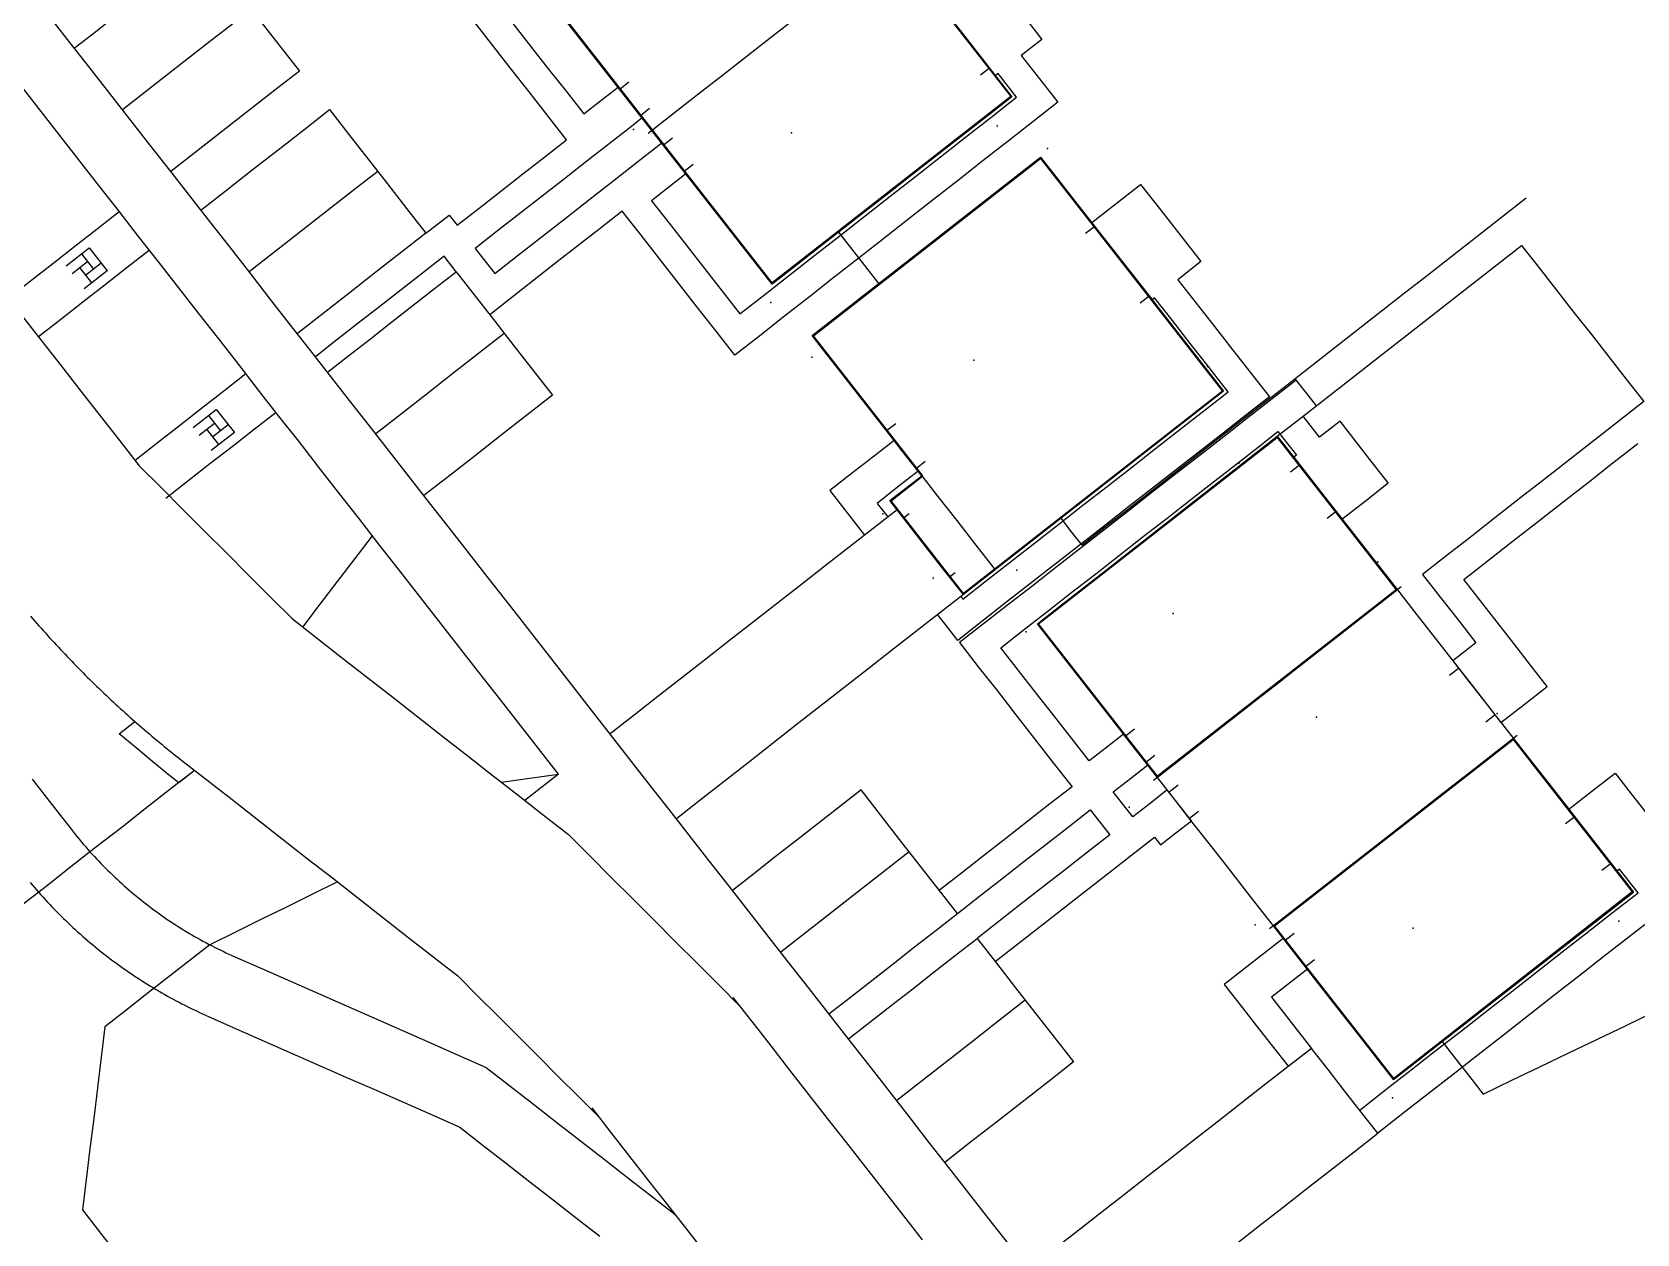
# Model space of a CAD drawing. Header units: metres. Extents: x 337936 to 338469, y 373266 to 374026.
# Drawn here: x 338038.86 to 338088.03, y 373721.44 to 373758.26 of the extents above; entities that cross this region are included whole.
import ezdxf

# ---------------------------------------------------------------- set-up
doc = ezdxf.new("R2010")
doc.units = ezdxf.units.M
for name, color, linetype in [('3D_LINES', 3, 'Continuous'), ('3D_Points', 1, 'Continuous'), ('PLOTS EXTERNAL LEVEL', 6, 'Continuous'), ('PLOTS FFL', 5, 'Continuous')]:
    doc.layers.add(name, color=color, linetype=linetype)

msp = doc.modelspace()

# ---------------------------------------------------------------- linework, layer by layer
at = {"layer": '3D_LINES'}
for points in [[(338040.155, 373757.771, 33.921), (338040.812, 373758.284, 33.919), (338041.469, 373758.797, 33.918), (338042.125, 373759.31, 33.916), (338042.782, 373759.823, 33.915), (338043.439, 373760.336, 33.913), (338044.095, 373760.849, 33.912), (338044.686, 373760.093, 33.912), (338045.277, 373759.336, 33.912), (338045.868, 373758.58, 33.912), (338046.459, 373757.823, 33.912), (338047.051, 373757.067, 33.912), (338046.394, 373756.554, 33.913), (338045.737, 373756.041, 33.915), (338045.081, 373755.528, 33.916), (338044.424, 373755.015, 33.918), (338043.767, 373754.502, 33.919), (338043.11, 373753.989, 33.921)], [(338065.322, 373761.082, 34.043), (338064.564, 373760.49, 34.043), (338063.805, 373759.897, 34.043), (338063.046, 373759.304, 34.043), (338062.288, 373758.711, 34.043), (338061.529, 373758.119, 34.043), (338060.77, 373757.526, 34.043), (338060.012, 373756.933, 34.043), (338059.253, 373756.34, 34.043), (338058.494, 373755.748, 34.043), (338057.736, 373755.155, 34.043)], [(338068.788, 373721.122, 34.259), (338068.176, 373721.906, 34.269), (338067.564, 373722.689, 34.269), (338066.952, 373723.473, 34.269), (338066.34, 373724.256, 34.269), (338065.728, 373725.039, 34.269), (338065.116, 373725.823, 34.27), (338064.504, 373726.606, 34.271), (338063.892, 373727.39, 34.272), (338063.28, 373728.173, 34.268), (338062.667, 373728.957, 34.252), (338062.055, 373729.74, 34.236), (338061.443, 373730.524, 34.221), (338060.831, 373731.307, 34.205), (338060.219, 373732.091, 34.189), (338059.607, 373732.874, 34.175), (338058.995, 373733.657, 34.175), (338058.383, 373734.441, 34.176), (338057.771, 373735.224, 34.176), (338057.159, 373736.008, 34.163), (338056.546, 373736.791, 34.142), (338055.934, 373737.575, 34.12), (338055.322, 373738.358, 34.098), (338054.71, 373739.142, 34.077), (338054.098, 373739.925, 34.076), (338053.486, 373740.709, 34.076), (338052.874, 373741.492, 34.076), (338052.262, 373742.275, 34.076), (338051.65, 373743.059, 34.07), (338051.038, 373743.842, 34.057), (338050.425, 373744.626, 34.044), (338049.813, 373745.409, 34.031), (338049.201, 373746.193, 34.018), (338048.589, 373746.976, 34.006), (338047.977, 373747.76, 33.993), (338047.365, 373748.543, 33.971), (338046.753, 373749.327, 33.944), (338046.141, 373750.11, 33.918), (338045.529, 373750.893, 33.891), (338044.917, 373751.677, 33.89), (338044.304, 373752.46, 33.908), (338043.692, 373753.244, 33.92), (338043.08, 373754.027, 33.921), (338042.468, 373754.811, 33.921), (338041.856, 373755.594, 33.921), (338041.244, 373756.378, 33.921), (338040.632, 373757.161, 33.921), (338040.02, 373757.944, 33.921), (338039.408, 373758.728, 33.921)], [(338045.573, 373758.958, 33.912), (338044.916, 373758.445, 33.913), (338044.26, 373757.932, 33.915), (338043.603, 373757.419, 33.916), (338042.946, 373756.906, 33.918), (338042.29, 373756.393, 33.919), (338041.633, 373755.88, 33.921)], [(338050.929, 373752.102, 33.914), (338051.638, 373752.656, 33.914), (338051.884, 373752.342, 33.914), (338052.555, 373752.866, 33.914), (338053.225, 373753.39, 33.914), (338053.896, 373753.914, 33.914), (338054.567, 373754.438, 33.914), (338055.237, 373754.962, 33.914), (338054.663, 373755.698, 33.914), (338054.088, 373756.433, 33.914), (338053.513, 373757.169, 33.914), (338052.939, 373757.904, 33.914), (338052.364, 373758.64, 33.914)], [(338053.595, 373758.526, 33.944), (338054.137, 373757.833, 33.958), (338054.678, 373757.139, 33.973), (338055.22, 373756.446, 33.988), (338055.762, 373755.753, 34.002), (338056.289, 373756.164, 34.013), (338056.816, 373756.576, 34.024), (338057.185, 373756.103, 34.034), (338057.555, 373755.631, 34.044), (338057.222, 373755.37, 34.044), (338056.538, 373754.836, 34.044), (338055.855, 373754.303, 34.044), (338055.171, 373753.769, 34.044), (338054.488, 373753.235, 34.044), (338053.805, 373752.701, 34.044), (338053.121, 373752.167, 34.044), (338052.438, 373751.633, 34.044), (338053.037, 373750.867, 34.044), (338053.768, 373751.438, 34.044), (338054.499, 373752.009, 34.043), (338055.23, 373752.58, 34.043), (338055.96, 373753.151, 34.043), (338056.691, 373753.722, 34.043), (338057.422, 373754.293, 34.043), (338058.153, 373754.864, 34.043), (338058.523, 373754.391, 34.043), (338058.892, 373753.919, 34.043), (338058.365, 373753.507, 34.043), (338057.838, 373753.095, 34.043), (338058.38, 373752.402, 34.043), (338058.922, 373751.708, 34.043), (338059.463, 373751.015, 34.042), (338060.005, 373750.322, 34.042), (338060.547, 373749.628, 34.042), (338061.306, 373750.223, 34.042), (338062.076, 373750.825, 34.042), (338062.846, 373751.428, 34.042), (338063.615, 373752.03, 34.042), (338064.385, 373752.633, 34.042), (338065.154, 373753.236, 34.042), (338065.924, 373753.838, 34.042), (338066.694, 373754.441, 34.042), (338067.463, 373755.043, 34.042), (338068.233, 373755.646, 34.043), (338068.629, 373755.956, 34.043), (338069.024, 373756.265, 34.043), (338068.458, 373756.989, 34.043), (338068.379, 373756.927, 34.043), (338067.886, 373757.557, 34.043), (338067.393, 373758.187, 34.043), (338066.899, 373758.817, 34.043)], [(338069.303, 373758.667, 34.043), (338069.796, 373758.037, 34.043), (338069.166, 373757.544, 34.043), (338069.727, 373756.828, 34.043), (338070.288, 373756.111, 34.043), (338069.526, 373755.516, 34.043), (338068.765, 373754.92, 34.043), (338068.004, 373754.324, 34.043), (338067.243, 373753.728, 34.043), (338066.482, 373753.132, 34.043), (338065.721, 373752.536, 34.043), (338064.959, 373751.94, 34.043), (338064.198, 373751.344, 34.043), (338063.437, 373750.748, 34.043), (338062.676, 373750.152, 34.043), (338061.915, 373749.556, 34.043), (338061.153, 373748.96, 34.043), (338060.392, 373748.364, 34.043), (338059.818, 373749.1, 34.043), (338059.243, 373749.835, 34.043), (338058.668, 373750.571, 34.043), (338058.094, 373751.306, 34.043), (338057.519, 373752.042, 34.043), (338056.944, 373752.777, 34.043), (338056.267, 373752.248, 34.043), (338055.59, 373751.719, 34.043), (338054.913, 373751.19, 34.043), (338054.236, 373750.661, 34.043), (338053.559, 373750.132, 34.043), (338052.882, 373749.603, 34.043)], [(338067.043, 373758.636, 34.042), (338067.656, 373757.851, 34.042), (338068.27, 373757.066, 34.042), (338068.883, 373756.282, 34.042), (338068.148, 373755.707, 34.042), (338067.413, 373755.133, 34.042), (338066.678, 373754.559, 34.042), (338065.943, 373753.985, 34.042), (338065.208, 373753.41, 34.042), (338064.473, 373752.836, 34.042), (338063.738, 373752.262, 34.042), (338063.003, 373751.687, 34.042), (338062.268, 373751.113, 34.042), (338061.533, 373750.539, 34.042), (338060.919, 373751.324, 34.042), (338060.306, 373752.108, 34.042), (338059.693, 373752.893, 34.042), (338059.08, 373753.678, 34.042), (338058.467, 373754.463, 34.042), (338057.854, 373755.247, 34.042)], [(338057.854, 373755.247, 33.914), (338057.241, 373756.032, 33.914), (338056.628, 373756.817, 33.914), (338056.015, 373757.602, 33.914), (338055.402, 373758.386, 33.914)], [(338068.196, 373757.16, 34.05), (338067.918, 373756.943, 34.05)], [(338053.237, 373735.282, 34.103), (338054.116, 373735.406, 34.117), (338054.994, 373735.529, 34.131), (338054.382, 373736.313, 34.11), (338053.769, 373737.098, 34.088), (338053.156, 373737.882, 34.08), (338052.544, 373738.666, 34.08), (338051.931, 373739.45, 34.08), (338051.318, 373740.234, 34.08), (338050.706, 373741.019, 34.073), (338050.093, 373741.803, 34.06), (338049.48, 373742.587, 34.047), (338048.868, 373743.371, 34.034), (338048.255, 373744.155, 34.022), (338047.642, 373744.939, 34.009), (338047.03, 373745.724, 33.996), (338046.417, 373746.508, 33.983), (338045.804, 373747.292, 33.962), (338045.192, 373748.076, 33.935), (338044.579, 373748.86, 33.909), (338043.966, 373749.645, 33.882), (338043.354, 373750.429, 33.89), (338042.741, 373751.213, 33.909), (338042.128, 373751.997, 33.924), (338041.516, 373752.781, 33.924), (338040.903, 373753.565, 33.924), (338040.29, 373754.35, 33.924), (338039.678, 373755.134, 33.924), (338039.065, 373755.918, 33.924), (338038.452, 373756.702, 33.924)], [(338057.148, 373756.723, 34.065), (338056.87, 373756.506, 34.043)], [(338044.034, 373752.806, 33.916), (338044.822, 373753.422, 33.916), (338045.61, 373754.038, 33.915), (338046.398, 373754.653, 33.915), (338047.186, 373755.269, 33.914), (338047.974, 373755.885, 33.912), (338048.565, 373755.128, 33.896), (338049.156, 373754.372, 33.902), (338049.747, 373753.615, 33.927), (338050.338, 373752.859, 33.953), (338050.929, 373752.102, 33.979), (338050.141, 373751.487, 33.974), (338049.353, 373750.871, 33.969), (338048.565, 373750.255, 33.964), (338047.777, 373749.64, 33.959), (338046.989, 373749.024, 33.955)], [(338057.778, 373755.917, 34.046), (338057.5, 373755.7, 34.046)], [(338058.486, 373755.011, 34.081), (338058.208, 373754.794, 34.067)], [(338059.115, 373754.206, 34.081), (338058.837, 373753.988, 34.066)], [(338067.393, 373741.028, 34.195), (338066.799, 373741.788, 34.195), (338066.247, 373742.494, 34.197), (338065.695, 373743.201, 34.198), (338065.143, 373743.908, 34.2), (338065.631, 373744.289, 34.184), (338066.118, 373744.669, 34.168), (338065.511, 373745.447, 34.143), (338064.903, 373746.225, 34.118), (338064.296, 373747.002, 34.093), (338063.688, 373747.78, 34.067), (338063.081, 373748.557, 34.042), (338062.764, 373748.963, 34.042), (338063.541, 373749.57, 34.042), (338064.318, 373750.178, 34.042), (338065.096, 373750.785, 34.042), (338065.873, 373751.392, 34.042), (338066.65, 373751.999, 34.042), (338067.428, 373752.607, 34.042), (338068.205, 373753.214, 34.042), (338068.982, 373753.821, 34.042), (338069.759, 373754.428, 34.042), (338070.32, 373753.711, 34.059), (338070.88, 373752.994, 34.076), (338071.441, 373752.277, 34.093), (338072.001, 373751.559, 34.11), (338072.561, 373750.842, 34.127), (338073.122, 373750.125, 34.144), (338073.682, 373749.407, 34.161), (338074.243, 373748.69, 34.178), (338074.803, 373747.973, 34.195), (338075.363, 373747.256, 34.195)], [(338049.452, 373753.994, 33.915), (338048.795, 373753.481, 33.911), (338048.138, 373752.967, 33.907), (338047.482, 373752.454, 33.903), (338046.825, 373751.941, 33.899), (338046.168, 373751.428, 33.895), (338045.512, 373750.915, 33.891)], [(338067.314, 373740.967, 34.195), (338067.375, 373740.888, 34.195), (338068.105, 373741.458, 34.195), (338068.835, 373742.028, 34.195), (338069.576, 373742.607, 34.195), (338070.317, 373743.186, 34.195), (338071.058, 373743.765, 34.195), (338071.799, 373744.344, 34.195), (338072.54, 373744.923, 34.195), (338073.281, 373745.502, 34.195), (338074.022, 373746.081, 34.195), (338074.763, 373746.659, 34.195), (338075.504, 373747.238, 34.195), (338075.196, 373747.632, 34.195), (338074.888, 373748.026, 34.195), (338074.343, 373748.725, 34.195), (338073.797, 373749.423, 34.195), (338073.252, 373750.121, 34.195), (338073.173, 373750.059, 34.195), (338072.711, 373750.65, 34.195), (338072.25, 373751.241, 34.195), (338071.788, 373751.832, 34.195), (338071.326, 373752.423, 34.195), (338072.074, 373753.008, 34.195), (338072.823, 373753.592, 34.195), (338073.438, 373752.804, 34.195), (338074.054, 373752.016, 34.195), (338074.67, 373751.228, 34.195), (338073.961, 373750.675, 34.195), (338074.522, 373749.956, 34.195), (338075.084, 373749.238, 34.195), (338075.645, 373748.52, 34.195), (338076.206, 373747.802, 34.195), (338076.767, 373747.083, 34.195), (338076.033, 373746.51, 34.195), (338075.298, 373745.936, 34.195), (338074.564, 373745.362, 34.195), (338073.83, 373744.788, 34.195), (338073.095, 373744.215, 34.195), (338072.361, 373743.641, 34.195), (338071.627, 373743.067, 34.195), (338070.892, 373742.493, 34.195), (338070.158, 373741.92, 34.195), (338069.423, 373741.346, 34.195), (338068.689, 373740.772, 34.195), (338067.955, 373740.198, 34.195), (338067.22, 373739.625, 34.195), (338066.913, 373740.019, 34.195), (338066.605, 373740.413, 34.195)], [(338041.534, 373752.757, 33.924), (338040.855, 373752.226, 33.925), (338040.176, 373751.696, 33.927), (338039.496, 373751.165, 33.928), (338038.817, 373750.634, 33.93), (338038.138, 373750.103, 33.931)], [(338084.639, 373753.17, 34.155), (338083.883, 373752.579, 34.162), (338083.127, 373751.988, 34.169), (338082.371, 373751.398, 34.177), (338081.615, 373750.807, 34.184), (338080.859, 373750.217, 34.191), (338080.103, 373749.626, 34.199), (338079.347, 373749.035, 34.206), (338078.591, 373748.445, 34.213), (338077.835, 373747.854, 34.221), (338077.079, 373747.263, 34.228), (338076.323, 373746.673, 34.235), (338075.567, 373746.082, 34.203), (338074.811, 373745.492, 34.2), (338074.055, 373744.901, 34.2), (338073.299, 373744.31, 34.2), (338072.543, 373743.72, 34.2), (338071.787, 373743.129, 34.2), (338071.031, 373742.538, 34.217), (338070.708, 373742.952, 34.2), (338070.385, 373743.366, 34.203)], [(338071.416, 373752.309, 34.11), (338071.138, 373752.092, 34.125)], [(338063.568, 373752.129, 34.067), (338064.183, 373751.341, 34.083), (338064.799, 373750.553, 34.141)], [(338042.458, 373751.575, 33.917), (338041.779, 373751.044, 33.917), (338041.099, 373750.514, 33.918), (338040.42, 373749.983, 33.918), (338039.741, 373749.452, 33.919), (338039.061, 373748.921, 33.919)], [(338039.902, 373751.101, 33.928), (338040.612, 373751.656, 33.926), (338041.166, 373750.946, 33.923), (338040.457, 373750.392, 33.924)], [(338040.375, 373751.471, 33.927), (338040.745, 373750.998, 33.927)], [(338051.853, 373750.92, 34.016), (338051.483, 373751.393, 34.003), (338050.827, 373750.88, 33.999), (338050.17, 373750.367, 33.995), (338049.513, 373749.854, 33.991), (338048.857, 373749.341, 33.987), (338048.2, 373748.828, 33.983), (338047.543, 373748.315, 33.979)], [(338077.011, 373745.878, 34.255), (338077.76, 373746.463, 34.248), (338078.508, 373747.048, 34.241), (338079.257, 373747.632, 34.233), (338080.005, 373748.217, 34.226), (338080.754, 373748.802, 34.219), (338081.503, 373749.387, 34.212), (338082.251, 373749.972, 34.204), (338083, 373750.557, 34.197), (338083.748, 373751.142, 34.19), (338084.497, 373751.727, 34.183), (338085.031, 373751.043, 34.199), (338085.566, 373750.359, 34.212), (338086.1, 373749.675, 34.213), (338086.634, 373748.991, 34.214), (338087.169, 373748.307, 34.214), (338087.703, 373747.623, 34.213), (338088.237, 373746.939, 34.212)], [(338040.087, 373750.865, 33.928), (338040.56, 373751.234, 33.927)], [(338040.693, 373750.577, 33.923), (338040.324, 373751.05, 33.927)], [(338040.981, 373751.183, 33.926), (338040.508, 373750.813, 33.927)], [(338047.913, 373747.842, 33.991), (338048.569, 373748.355, 33.996), (338049.226, 373748.868, 34), (338049.883, 373749.381, 34.004), (338050.539, 373749.894, 34.008), (338051.196, 373750.407, 34.012), (338051.853, 373750.92, 34.016), (338052.444, 373750.164, 34.029), (338053.035, 373749.407, 34.041), (338053.626, 373748.651, 34.053), (338054.217, 373747.894, 34.065), (338054.808, 373747.138, 34.065), (338054.02, 373746.522, 34.067), (338053.232, 373745.907, 34.068), (338052.444, 373745.291, 34.063), (338051.656, 373744.675, 34.058), (338050.868, 373744.06, 34.053)], [(338073.084, 373750.173, 34.156), (338072.806, 373749.956, 34.17)], [(338038.569, 373749.552, 33.931), (338039.165, 373748.789, 33.916), (338039.76, 373748.027, 33.898), (338040.356, 373747.264, 33.88), (338040.951, 373746.502, 33.878), (338041.547, 373745.74, 33.904), (338042.143, 373744.977, 33.93), (338042.814, 373744.307, 33.955), (338043.485, 373743.636, 33.969), (338044.155, 373742.965, 33.981), (338044.826, 373742.294, 33.994), (338045.497, 373741.623, 34.007), (338046.168, 373740.952, 34.019), (338046.839, 373740.281, 34.032), (338047.608, 373739.681, 34.045), (338048.376, 373739.08, 34.059), (338049.144, 373738.48, 34.072), (338049.913, 373737.88, 34.086), (338050.681, 373737.279, 34.085), (338051.45, 373736.679, 34.085), (338052.218, 373736.078, 34.084), (338052.987, 373735.478, 34.096), (338053.755, 373734.878, 34.118), (338054.523, 373734.277, 34.14), (338055.292, 373733.677, 34.162), (338055.949, 373733.02, 34.17), (338056.606, 373732.363, 34.17), (338057.263, 373731.706, 34.17), (338057.92, 373731.049, 34.169), (338058.577, 373730.392, 34.179), (338059.234, 373729.735, 34.195), (338059.891, 373729.078, 34.21), (338060.548, 373728.42, 34.225)], [(338053.33, 373749.029, 34.047), (338052.542, 373748.413, 34.042), (338051.754, 373747.798, 34.037), (338050.966, 373747.182, 34.032), (338050.178, 373746.566, 34.027), (338049.39, 373745.951, 34.022)], [(338045.413, 373747.793, 33.945), (338044.734, 373747.262, 33.941), (338044.054, 373746.731, 33.937), (338043.375, 373746.2, 33.933), (338042.696, 373745.67, 33.928), (338042.016, 373745.139, 33.924)], [(338077.592, 373747.599, 34.224), (338076.855, 373747.024, 34.231), (338076.118, 373746.45, 34.234), (338075.381, 373745.875, 34.2), (338074.644, 373745.301, 34.2), (338073.907, 373744.726, 34.2), (338073.17, 373744.151, 34.2), (338072.433, 373743.577, 34.2), (338071.696, 373743.002, 34.205), (338070.959, 373742.428, 34.223), (338070.222, 373741.853, 34.241), (338069.486, 373741.279, 34.225), (338068.749, 373740.704, 34.2), (338068.012, 373740.13, 34.222), (338067.275, 373739.555, 34.229), (338067.849, 373738.819, 34.244), (338068.424, 373738.084, 34.259), (338068.999, 373737.348, 34.274), (338069.573, 373736.613, 34.289), (338070.148, 373735.877, 34.304), (338070.723, 373735.142, 34.319), (338070.046, 373734.613, 34.313), (338069.369, 373734.084, 34.308), (338068.691, 373733.555, 34.302), (338068.014, 373733.026, 34.297), (338067.337, 373732.497, 34.291), (338066.66, 373731.968, 34.286)], [(338078.207, 373746.812, 34.244), (338077.883, 373747.226, 34.233), (338077.56, 373747.639, 34.223)], [(338088.237, 373746.939, 34.326), (338087.484, 373746.351, 34.326), (338086.731, 373745.763, 34.326), (338085.978, 373745.175, 34.326), (338085.225, 373744.586, 34.326), (338084.472, 373743.998, 34.326), (338083.719, 373743.41, 34.326), (338082.966, 373742.821, 34.326), (338082.213, 373742.233, 34.326), (338081.46, 373741.645, 34.326), (338082.005, 373740.947, 34.326), (338082.55, 373740.25, 34.326), (338083.095, 373739.553, 34.326), (338082.386, 373738.999, 34.326), (338082.878, 373738.368, 34.326), (338083.371, 373737.738, 34.326), (338083.863, 373737.107, 34.326), (338084.572, 373737.661, 34.326), (338085.282, 373738.215, 34.326), (338084.77, 373738.87, 34.326), (338084.258, 373739.525, 34.326), (338083.747, 373740.18, 34.326), (338083.235, 373740.835, 34.326), (338082.724, 373741.49, 34.326), (338083.485, 373742.085, 34.326), (338084.247, 373742.68, 34.326), (338085.009, 373743.275, 34.326), (338085.771, 373743.87, 34.326), (338086.532, 373744.465, 34.326), (338087.294, 373745.06, 34.326), (338088.056, 373745.656, 34.326)], [(338046.337, 373746.611, 33.981), (338045.662, 373746.084, 33.977), (338044.988, 373745.557, 33.973), (338044.313, 373745.03, 33.969), (338043.639, 373744.503, 33.964), (338042.964, 373743.976, 33.96)], [(338043.796, 373746.148, 33.942), (338044.505, 373746.703, 33.946), (338045.059, 373745.993, 33.97), (338044.35, 373745.439, 33.966)], [(338044.269, 373746.518, 33.945), (338044.638, 373746.045, 33.961)], [(338068.367, 373729.783, 34.327), (338069.064, 373730.328, 34.327), (338069.761, 373730.872, 34.327), (338070.459, 373731.417, 34.327), (338071.156, 373731.962, 34.327), (338071.853, 373732.506, 34.327), (338072.55, 373733.051, 34.327), (338073.247, 373733.596, 34.327), (338073.432, 373733.359, 34.327), (338073.905, 373733.729, 34.327), (338074.378, 373734.098, 34.327), (338074.008, 373734.571, 34.327), (338073.639, 373735.044, 34.327), (338073.112, 373734.632, 34.327), (338072.585, 373734.22, 34.327), (338072.4, 373734.456, 34.327), (338071.986, 373734.987, 34.318), (338072.513, 373735.398, 34.309), (338073.04, 373735.81, 34.3), (338072.671, 373736.283, 34.292), (338072.301, 373736.756, 34.284), (338071.774, 373736.344, 34.275), (338071.247, 373735.932, 34.266), (338070.706, 373736.626, 34.254), (338070.164, 373737.319, 34.242), (338069.622, 373738.012, 34.23), (338069.08, 373738.706, 34.219), (338068.539, 373739.399, 34.207), (338069.262, 373739.963, 34.194), (338069.991, 373740.531, 34.194), (338070.72, 373741.1, 34.194), (338071.448, 373741.668, 34.194), (338072.177, 373742.236, 34.194), (338072.906, 373742.804, 34.193), (338073.635, 373743.372, 34.193), (338074.364, 373743.941, 34.193), (338075.092, 373744.509, 34.193), (338075.821, 373745.077, 34.193), (338076.425, 373745.548, 34.193), (338077.029, 373746.019, 34.193), (338077.594, 373745.294, 34.193), (338077.516, 373745.233, 34.193), (338078.007, 373744.602, 34.193), (338078.499, 373743.971, 34.193), (338078.991, 373743.34, 34.193), (338079.701, 373743.893, 34.193), (338080.411, 373744.447, 34.193), (338079.919, 373745.078, 34.193), (338079.427, 373745.709, 34.193), (338078.935, 373746.34, 34.193), (338078.304, 373745.848, 34.193), (338077.8, 373746.494, 34.193)], [(338043.98, 373745.912, 33.95), (338044.453, 373746.281, 33.953)], [(338044.586, 373745.624, 33.967), (338044.217, 373746.097, 33.951)], [(338044.874, 373746.23, 33.962), (338044.402, 373745.86, 33.959)], [(338064.842, 373746.303, 34.184), (338065.43, 373745.551, 34.222), (338066.017, 373744.799, 34.245), (338066.605, 373744.047, 34.232), (338067.193, 373743.294, 34.219), (338067.78, 373742.542, 34.206), (338068.368, 373741.79, 34.2)], [(338065.321, 373746.262, 34.213), (338065.043, 373746.045, 34.197)], [(338073.339, 373735.427, 34.195), (338072.726, 373736.212, 34.195), (338072.113, 373736.996, 34.195), (338071.5, 373737.781, 34.195), (338070.887, 373738.566, 34.195), (338070.274, 373739.351, 34.195), (338069.661, 373740.135, 34.195), (338070.396, 373740.71, 34.195), (338071.131, 373741.284, 34.196), (338071.866, 373741.858, 34.197), (338072.601, 373742.432, 34.197), (338073.336, 373743.007, 34.198), (338074.071, 373743.581, 34.198), (338074.806, 373744.155, 34.199), (338075.541, 373744.729, 34.199), (338076.276, 373745.304, 34.217), (338077.011, 373745.878, 34.234), (338077.618, 373745.101, 34.252), (338078.225, 373744.324, 34.27), (338078.832, 373743.547, 34.288), (338079.439, 373742.77, 34.306), (338080.046, 373741.993, 34.324), (338080.368, 373741.581, 34.324), (338080.69, 373741.169, 34.324), (338081.282, 373740.411, 34.324), (338081.874, 373739.653, 34.325), (338082.466, 373738.895, 34.325), (338083.059, 373738.137, 34.326), (338083.651, 373737.379, 34.326), (338084.243, 373736.621, 34.326), (338084.857, 373735.836, 34.326), (338085.47, 373735.051, 34.326), (338086.083, 373734.267, 34.326), (338086.696, 373733.482, 34.326), (338087.309, 373732.697, 34.326), (338087.922, 373731.912, 34.326), (338087.187, 373731.338, 34.326), (338086.452, 373730.764, 34.326), (338085.717, 373730.19, 34.326), (338084.982, 373729.615, 34.326), (338084.247, 373729.041, 34.326), (338083.512, 373728.467, 34.326), (338082.777, 373727.893, 34.326), (338082.042, 373727.318, 34.326), (338081.307, 373726.744, 34.326), (338080.572, 373726.17, 34.326), (338079.959, 373726.954, 34.327), (338079.346, 373727.739, 34.327), (338078.733, 373728.524, 34.327), (338078.119, 373729.309, 34.327), (338077.506, 373730.093, 34.327), (338076.893, 373730.878, 34.327), (338076.664, 373731.172, 34.327), (338076.11, 373731.881, 34.327), (338075.556, 373732.59, 34.327), (338075.002, 373733.299, 34.327), (338074.448, 373734.009, 34.327), (338073.893, 373734.718, 34.327), (338073.339, 373735.427, 34.327)], [(338065.272, 373745.753, 34.212), (338064.615, 373745.24, 34.174), (338063.959, 373744.726, 34.166), (338063.302, 373744.213, 34.161), (338063.834, 373743.532, 34.18), (338064.366, 373742.851, 34.198)], [(338066.228, 373745.102, 34.255), (338065.95, 373744.885, 34.246)], [(338077.697, 373744.999, 34.277), (338077.42, 373744.782, 34.269)], [(338066.011, 373744.807, 34.2), (338065.38, 373744.314, 34.2), (338064.75, 373743.822, 34.2), (338065.075, 373743.405, 34.195)], [(338065.361, 373743.629, 34.195), (338064.628, 373743.056, 34.195), (338063.896, 373742.484, 34.195), (338063.163, 373741.912, 34.195), (338062.431, 373741.339, 34.195), (338061.698, 373740.767, 34.195), (338060.966, 373740.195, 34.195), (338060.233, 373739.622, 34.195), (338059.501, 373739.05, 34.195), (338058.768, 373738.478, 34.195), (338058.035, 373737.905, 34.195), (338057.303, 373737.333, 34.195), (338056.57, 373736.761, 34.195)], [(338065.733, 373743.502, 34.209), (338065.563, 373743.37, 34.204)], [(338078.812, 373743.573, 34.312), (338078.534, 373743.356, 34.298)], [(338047.156, 373740.033, 34.038), (338047.69, 373740.732, 34.039), (338048.224, 373741.431, 34.04), (338048.758, 373742.129, 34.042), (338049.292, 373742.828, 34.043)], [(338067.142, 373741.698, 34.2), (338066.973, 373741.565, 34.2)], [(338067.393, 373741.028, 34.2), (338066.66, 373740.456, 34.212), (338065.928, 373739.884, 34.206), (338065.195, 373739.311, 34.2), (338064.463, 373738.739, 34.194), (338063.73, 373738.167, 34.19), (338062.997, 373737.594, 34.188), (338062.265, 373737.022, 34.186), (338061.532, 373736.45, 34.184), (338060.8, 373735.877, 34.182), (338060.067, 373735.305, 34.18), (338059.335, 373734.733, 34.178), (338058.602, 373734.16, 34.176)], [(338080.808, 373741.262, 34.349), (338080.049, 373740.669, 34.38), (338079.29, 373740.076, 34.412), (338078.532, 373739.484, 34.44), (338077.773, 373738.891, 34.468), (338077.014, 373738.298, 34.496), (338076.256, 373737.705, 34.479), (338075.497, 373737.113, 34.454), (338074.738, 373736.52, 34.429), (338073.98, 373735.927, 34.404), (338073.221, 373735.335, 34.379)], [(338038.811, 373740.37, 33.936), (338038.876, 373740.295, 33.938), (338038.941, 373740.22, 33.939), (338039.006, 373740.146, 33.94), (338039.071, 373740.072, 33.941), (338039.137, 373739.998, 33.943), (338039.203, 373739.924, 33.944), (338039.269, 373739.851, 33.945), (338039.335, 373739.777, 33.947), (338039.401, 373739.704, 33.948), (338039.468, 373739.631, 33.949), (338039.535, 373739.559, 33.951), (338039.602, 373739.486, 33.952), (338039.669, 373739.414, 33.953), (338039.736, 373739.341, 33.955), (338039.804, 373739.27, 33.956), (338039.872, 373739.198, 33.957), (338039.94, 373739.126, 33.958), (338040.009, 373739.055, 33.96), (338040.077, 373738.984, 33.961), (338040.146, 373738.913, 33.962), (338040.215, 373738.842, 33.964), (338040.284, 373738.772, 33.965), (338040.354, 373738.702, 33.966), (338040.423, 373738.631, 33.968), (338040.493, 373738.562, 33.969), (338040.563, 373738.492, 33.97), (338040.634, 373738.423, 33.972), (338040.704, 373738.353, 33.973), (338040.775, 373738.284, 33.974), (338040.846, 373738.215, 33.976), (338040.917, 373738.147, 33.977), (338040.988, 373738.079, 33.978), (338041.06, 373738.01, 33.98), (338041.131, 373737.942, 33.981), (338041.203, 373737.875, 33.982), (338041.275, 373737.807, 33.984), (338041.348, 373737.74, 33.985), (338041.42, 373737.673, 33.986), (338041.493, 373737.606, 33.988), (338041.566, 373737.539, 33.989), (338041.639, 373737.473, 33.99), (338041.712, 373737.407, 33.992), (338041.786, 373737.341, 33.993), (338041.86, 373737.275, 33.994), (338041.934, 373737.21, 33.996), (338042.008, 373737.144, 33.997), (338042.082, 373737.079, 33.998), (338042.157, 373737.014, 34), (338042.231, 373736.95, 34.001), (338042.306, 373736.885, 34.002), (338042.381, 373736.821, 34.004), (338042.457, 373736.757, 34.005), (338042.532, 373736.694, 34.006), (338042.608, 373736.63, 34.008), (338042.684, 373736.567, 34.009), (338042.76, 373736.504, 34.01), (338042.836, 373736.441, 34.012), (338042.913, 373736.378, 34.013), (338042.989, 373736.316, 34.015), (338043.066, 373736.254, 34.016), (338043.143, 373736.192, 34.017), (338043.22, 373736.13, 34.019), (338043.298, 373736.069, 34.02), (338043.375, 373736.008, 34.021), (338043.453, 373735.947, 34.023), (338044.221, 373735.347, 34.036), (338044.99, 373734.746, 34.049), (338045.758, 373734.146, 34.063), (338046.527, 373733.545, 34.076), (338047.295, 373732.945, 34.089), (338048.064, 373732.345, 34.096), (338048.832, 373731.744, 34.096), (338049.6, 373731.144, 34.095), (338050.369, 373730.544, 34.117), (338051.137, 373729.943, 34.139), (338051.906, 373729.343, 34.157), (338052.521, 373728.727, 34.158), (338053.137, 373728.112, 34.157), (338053.752, 373727.496, 34.157), (338054.368, 373726.881, 34.157), (338054.983, 373726.265, 34.161), (338055.599, 373725.65, 34.176), (338056.214, 373725.034, 34.19)], [(338082.567, 373738.766, 34.352), (338082.29, 373738.549, 34.364)], [(338043.842, 373735.643, 34.029), (338043.354, 373735.263, 34.026), (338043.084, 373735.474, 34.022), (338042.566, 373735.904, 34.012), (338042.049, 373736.335, 34.003), (338041.531, 373736.765, 33.994), (338042.012, 373737.141, 33.997)], [(338083.682, 373737.34, 34.326), (338083.404, 373737.123, 34.326)], [(338072.634, 373736.903, 34.385), (338072.356, 373736.686, 34.365)], [(338084.362, 373736.713, 34.327), (338083.603, 373736.12, 34.327), (338082.844, 373735.528, 34.327), (338082.086, 373734.935, 34.327), (338081.327, 373734.342, 34.327), (338080.568, 373733.749, 34.327), (338079.81, 373733.157, 34.327), (338079.051, 373732.564, 34.327), (338078.292, 373731.971, 34.327), (338077.534, 373731.378, 34.327), (338076.775, 373730.786, 34.327)], [(338073.263, 373736.097, 34.397), (338072.985, 373735.88, 34.388)], [(338043.842, 373735.643, 34.029), (338043.083, 373735.051, 34.025), (338042.325, 373734.459, 34.02), (338041.567, 373733.866, 34.015), (338040.809, 373733.274, 34.01), (338040.051, 373732.682, 34.005), (338039.293, 373732.089, 34.001), (338038.535, 373731.497, 33.996)], [(338054.994, 373735.529, 34.131), (338054.476, 373735.124, 34.128), (338053.958, 373734.719, 34.124)], [(338079.536, 373725.233, 34.313), (338079.938, 373725.547, 34.313), (338080.34, 373725.862, 34.313), (338081.11, 373726.463, 34.315), (338081.88, 373727.065, 34.316), (338082.65, 373727.667, 34.317), (338083.421, 373728.269, 34.319), (338084.191, 373728.87, 34.32), (338084.961, 373729.472, 34.322), (338085.732, 373730.074, 34.323), (338086.502, 373730.676, 34.324), (338087.272, 373731.278, 34.326), (338087.667, 373731.586, 34.326), (338088.062, 373731.895, 34.326), (338087.496, 373732.62, 34.326), (338087.417, 373732.558, 34.326), (338086.925, 373733.189, 34.326), (338086.432, 373733.819, 34.326), (338085.94, 373734.45, 34.326), (338086.649, 373735.004, 34.326), (338087.358, 373735.558, 34.326), (338087.851, 373734.927, 34.326), (338088.343, 373734.297, 34.326)], [(338038.862, 373735.374, 33.972), (338039.465, 373734.601, 33.985), (338040.068, 373733.827, 33.997), (338040.129, 373733.749, 33.999), (338040.19, 373733.672, 34), (338040.253, 373733.596, 34.001), (338040.315, 373733.52, 34.003), (338040.378, 373733.444, 34.004), (338040.442, 373733.369, 34.005), (338040.507, 373733.295, 34.006), (338040.572, 373733.221, 34.008), (338040.637, 373733.147, 34.009), (338040.703, 373733.074, 34.01), (338040.77, 373733.002, 34.012), (338040.837, 373732.93, 34.013), (338040.905, 373732.858, 34.014), (338040.973, 373732.787, 34.016), (338041.042, 373732.717, 34.017), (338041.111, 373732.647, 34.018), (338041.181, 373732.577, 34.02), (338041.251, 373732.508, 34.021), (338041.322, 373732.44, 34.022), (338041.394, 373732.372, 34.023), (338041.466, 373732.305, 34.025), (338041.538, 373732.238, 34.026), (338041.611, 373732.172, 34.027), (338041.684, 373732.106, 34.029), (338041.758, 373732.041, 34.03), (338041.833, 373731.976, 34.031), (338041.908, 373731.912, 34.033), (338041.983, 373731.849, 34.034), (338042.059, 373731.786, 34.036), (338042.135, 373731.724, 34.037), (338042.212, 373731.662, 34.038), (338042.289, 373731.601, 34.04), (338042.367, 373731.541, 34.041), (338042.445, 373731.481, 34.042), (338042.524, 373731.421, 34.044), (338042.603, 373731.363, 34.045), (338042.682, 373731.305, 34.046), (338042.762, 373731.247, 34.048), (338042.843, 373731.19, 34.049), (338042.924, 373731.134, 34.05), (338043.005, 373731.078, 34.052), (338043.087, 373731.023, 34.053), (338043.169, 373730.969, 34.054), (338043.251, 373730.915, 34.056), (338043.334, 373730.862, 34.057), (338043.417, 373730.809, 34.059), (338043.501, 373730.757, 34.06), (338043.585, 373730.706, 34.061), (338043.67, 373730.655, 34.063), (338043.755, 373730.605, 34.064), (338043.84, 373730.556, 34.065), (338043.925, 373730.507, 34.067), (338044.011, 373730.459, 34.068), (338044.098, 373730.412, 34.069), (338044.184, 373730.365, 34.071), (338044.271, 373730.319, 34.072), (338044.359, 373730.274, 34.074), (338044.447, 373730.229, 34.075), (338044.535, 373730.185, 34.076), (338044.623, 373730.141, 34.078), (338044.712, 373730.098, 34.079), (338044.801, 373730.056, 34.08), (338044.89, 373730.015, 34.082), (338044.98, 373729.974, 34.083), (338045.07, 373729.934, 34.084), (338045.926, 373729.557, 34.097), (338046.783, 373729.179, 34.103), (338047.639, 373728.802, 34.102), (338048.495, 373728.425, 34.112), (338049.352, 373728.047, 34.133), (338050.208, 373727.67, 34.152), (338051.065, 373727.292, 34.153), (338051.921, 373726.915, 34.154), (338052.777, 373726.538, 34.154), (338053.499, 373725.976, 34.154), (338054.22, 373725.415, 34.157), (338054.942, 373724.853, 34.173), (338055.663, 373724.292, 34.189), (338056.385, 373723.73, 34.204), (338057.106, 373723.169, 34.218), (338057.827, 373722.608, 34.218), (338058.549, 373722.046, 34.219)], [(338063.274, 373728.18, 34.268), (338063.931, 373728.693, 34.273), (338064.588, 373729.206, 34.279), (338065.244, 373729.719, 34.284), (338065.901, 373730.232, 34.289), (338066.558, 373730.745, 34.295), (338067.214, 373731.258, 34.3), (338066.623, 373732.015, 34.285), (338066.032, 373732.771, 34.269), (338065.441, 373733.528, 34.254), (338064.85, 373734.284, 34.239), (338064.259, 373735.041, 34.223), (338063.602, 373734.528, 34.218), (338062.946, 373734.015, 34.213), (338062.289, 373733.502, 34.207), (338061.632, 373732.989, 34.202), (338060.976, 373732.476, 34.197), (338060.319, 373731.963, 34.191)], [(338073.971, 373735.191, 34.388), (338073.693, 373734.974, 34.379)], [(338067.214, 373731.258, 34.3), (338067.891, 373731.787, 34.305), (338068.568, 373732.316, 34.311), (338069.246, 373732.845, 34.316), (338069.923, 373733.375, 34.322), (338070.6, 373733.904, 34.327), (338071.277, 373734.433, 34.333), (338071.876, 373733.666, 34.343), (338071.198, 373733.137, 34.337), (338070.521, 373732.608, 34.331), (338069.844, 373732.079, 34.325), (338069.167, 373731.55, 34.319), (338068.49, 373731.021, 34.313), (338067.813, 373730.492, 34.307)], [(338074.601, 373734.385, 34.384), (338074.323, 373734.168, 34.375)], [(338086.121, 373734.217, 34.341), (338085.843, 373734, 34.348)], [(338065.737, 373733.15, 34.262), (338065.08, 373732.637, 34.256), (338064.423, 373732.124, 34.251), (338063.767, 373731.611, 34.246), (338063.11, 373731.097, 34.24), (338062.453, 373730.584, 34.235), (338061.797, 373730.071, 34.23)], [(338087.236, 373732.791, 34.336), (338086.958, 373732.574, 34.343)], [(338038.806, 373732.207, 33.382), (338038.87, 373732.131, 33.382), (338038.935, 373732.055, 33.382), (338039, 373731.979, 33.382), (338039.066, 373731.904, 33.382), (338039.132, 373731.83, 33.382), (338039.199, 373731.755, 33.382), (338039.266, 373731.682, 33.382), (338039.334, 373731.608, 33.382), (338039.402, 373731.536, 33.382), (338039.471, 373731.463, 33.382), (338039.54, 373731.391, 33.382), (338039.61, 373731.32, 33.382), (338039.68, 373731.249, 33.382), (338039.751, 373731.178, 33.382), (338039.822, 373731.108, 33.382), (338039.894, 373731.039, 33.382), (338039.966, 373730.97, 33.382), (338040.038, 373730.901, 33.382), (338040.111, 373730.833, 33.382), (338040.185, 373730.765, 33.382), (338040.259, 373730.698, 33.382), (338040.333, 373730.631, 33.382), (338040.408, 373730.565, 33.382), (338040.483, 373730.5, 33.382), (338040.558, 373730.434, 33.382), (338040.635, 373730.37, 33.382), (338040.711, 373730.306, 33.382), (338040.788, 373730.242, 33.382), (338040.865, 373730.179, 33.382), (338040.943, 373730.116, 33.382), (338041.021, 373730.054, 33.382), (338041.1, 373729.993, 33.382), (338041.179, 373729.931, 33.382), (338041.258, 373729.871, 33.382), (338041.338, 373729.811, 33.382), (338041.418, 373729.751, 33.382), (338041.499, 373729.693, 33.382), (338041.58, 373729.634, 33.382), (338041.661, 373729.576, 33.382), (338041.743, 373729.519, 33.382), (338041.825, 373729.462, 33.382), (338041.907, 373729.406, 33.382), (338041.99, 373729.35, 33.382), (338042.074, 373729.295, 33.382), (338042.157, 373729.241, 33.382), (338042.241, 373729.187, 33.382), (338042.325, 373729.133, 33.382), (338042.41, 373729.08, 33.382), (338042.495, 373729.028, 33.382), (338042.581, 373728.976, 33.382), (338042.666, 373728.925, 33.382), (338042.752, 373728.875, 33.382), (338042.839, 373728.825, 33.382), (338042.925, 373728.775, 33.382), (338043.013, 373728.726, 33.382), (338043.1, 373728.678, 33.382), (338043.188, 373728.63, 33.382), (338043.276, 373728.583, 33.382), (338043.364, 373728.537, 33.382), (338043.453, 373728.491, 33.382), (338043.541, 373728.445, 33.382), (338043.631, 373728.4, 33.382), (338043.72, 373728.356, 33.382), (338043.81, 373728.313, 33.382), (338043.9, 373728.27, 33.382), (338043.991, 373728.227, 33.382), (338044.081, 373728.186, 33.382), (338044.172, 373728.144, 33.382), (338044.263, 373728.104, 33.382), (338045.12, 373727.727, 33.382), (338045.976, 373727.349, 33.382), (338046.833, 373726.972, 33.382), (338047.689, 373726.594, 33.382), (338048.545, 373726.217, 33.382), (338049.402, 373725.84, 33.382), (338050.258, 373725.462, 33.382), (338051.115, 373725.085, 33.382), (338051.971, 373724.707, 33.382), (338052.686, 373724.151, 33.382), (338053.4, 373723.595, 33.382), (338054.115, 373723.039, 33.382), (338054.829, 373722.483, 33.382), (338055.544, 373721.927, 33.382), (338056.258, 373721.371, 33.382)], [(338048.216, 373732.225, 34.096), (338047.435, 373731.84, 34.098), (338046.654, 373731.455, 34.092), (338045.873, 373731.069, 34.086), (338045.091, 373730.684, 34.079), (338044.31, 373730.299, 34.073)], [(338088.556, 373731.139, 34.326), (338087.786, 373730.537, 34.326), (338087.017, 373729.936, 34.326), (338086.247, 373729.335, 34.326), (338085.477, 373728.733, 34.326), (338084.708, 373728.132, 34.326), (338083.938, 373727.531, 34.326), (338083.168, 373726.929, 34.326), (338082.399, 373726.328, 34.326), (338081.629, 373725.727, 34.326), (338080.859, 373725.125, 34.326), (338080.09, 373724.524, 34.326)], [(338077.525, 373730.642, 34.381), (338077.247, 373730.425, 34.367)], [(338044.31, 373730.299, 34.073), (338043.667, 373729.797, 34.069), (338043.024, 373729.294, 34.065), (338042.381, 373728.792, 34.061), (338041.739, 373728.29, 34.056), (338041.096, 373727.788, 34.052), (338040.981, 373726.852, 34.058), (338040.866, 373725.916, 34.063), (338040.751, 373724.98, 34.068), (338040.636, 373724.044, 34.073), (338040.521, 373723.109, 34.079), (338040.406, 373722.173, 34.084), (338040.963, 373721.461, 34.096), (338041.519, 373720.749, 34.107), (338042.076, 373720.036, 34.119), (338042.632, 373719.324, 34.127)], [(338063.873, 373727.414, 34.272), (338064.53, 373727.927, 34.278), (338065.186, 373728.44, 34.284), (338065.843, 373728.953, 34.289), (338066.5, 373729.466, 34.295), (338067.156, 373729.979, 34.301), (338067.813, 373730.492, 34.307), (338068.404, 373729.736, 34.306), (338068.995, 373728.979, 34.305), (338069.586, 373728.223, 34.304), (338070.177, 373727.466, 34.303), (338070.768, 373726.71, 34.303), (338069.98, 373726.094, 34.296), (338069.192, 373725.478, 34.289), (338068.404, 373724.863, 34.283), (338067.616, 373724.247, 34.276), (338066.828, 373723.631, 34.269)], [(338077.193, 373730.495, 34.367), (338076.59, 373730.024, 34.348), (338075.988, 373729.554, 34.342), (338075.386, 373729.083, 34.337), (338075.877, 373728.455, 34.337), (338076.367, 373727.827, 34.337), (338076.858, 373727.199, 34.337), (338077.349, 373726.57, 34.337)], [(338078.155, 373729.836, 34.381), (338077.877, 373729.619, 34.366)], [(338077.931, 373729.549, 34.366), (338077.383, 373729.121, 34.348), (338076.834, 373728.692, 34.343), (338077.446, 373727.908, 34.343), (338078.058, 373727.125, 34.343)], [(338066.146, 373721.256, 34.255), (338065.565, 373721.999, 34.255), (338064.985, 373722.742, 34.255), (338064.404, 373723.485, 34.256), (338063.824, 373724.228, 34.256), (338063.243, 373724.971, 34.256), (338062.663, 373725.714, 34.257), (338062.082, 373726.457, 34.258), (338061.502, 373727.2, 34.25), (338060.921, 373727.943, 34.235), (338060.341, 373728.687, 34.22)], [(338069.291, 373728.601, 34.304), (338068.503, 373727.985, 34.297), (338067.715, 373727.37, 34.29), (338066.927, 373726.754, 34.283), (338066.138, 373726.138, 34.276), (338065.35, 373725.523, 34.269)], [(338082.063, 373727.335, 34.367), (338082.482, 373726.798, 34.345), (338082.901, 373726.262, 34.331), (338083.32, 373725.725, 34.317), (338084.196, 373726.146, 34.312), (338085.071, 373726.567, 34.308), (338085.946, 373726.988, 34.304), (338086.821, 373727.409, 34.3), (338087.696, 373727.83, 34.295), (338088.572, 373728.251, 34.291)], [(338075.745, 373721.129, 34.274), (338076.469, 373721.695, 34.284), (338077.193, 373722.261, 34.294), (338077.917, 373722.827, 34.304), (338078.641, 373723.393, 34.314), (338079.366, 373723.958, 34.321), (338080.09, 373724.524, 34.329), (338079.582, 373725.174, 34.342), (338079.074, 373725.824, 34.343), (338078.566, 373726.474, 34.343), (338078.058, 373727.125, 34.343), (338077.336, 373726.56, 34.337), (338076.613, 373725.996, 34.331), (338075.891, 373725.431, 34.325), (338075.169, 373724.867, 34.318), (338074.446, 373724.303, 34.312), (338073.724, 373723.738, 34.306), (338073.002, 373723.174, 34.298), (338072.279, 373722.61, 34.288), (338071.557, 373722.045, 34.278), (338070.835, 373721.481, 34.268), (338070.112, 373720.917, 34.259)], [(338056.006, 373725.3, 34.185), (338056.587, 373724.557, 34.2), (338057.168, 373723.814, 34.215), (338057.748, 373723.071, 34.22), (338058.329, 373722.328, 34.219), (338058.909, 373721.585, 34.218), (338059.49, 373720.842, 34.218)]]:
    msp.add_polyline3d(points, dxfattribs=at)
at = {"layer": '3D_Points'}
for p in [(338057.291, 373755.281, 34.05), (338068.431, 373755.393, 34.05), (338062.13, 373755.177, 34.2), (338069.975, 373754.695, 34.05), (338061.499, 373749.977, 34.05), (338062.748, 373748.297, 34.05), (338067.713, 373748.212, 34.35), (338074.87, 373748.013, 34.2), (338075.836, 373745.058, 34.2), (338064.927, 373743.498, 34.2), (338080.09, 373742.028, 34.35), (338066.466, 373741.527, 34.2), (338069.034, 373741.774, 34.2), (338073.819, 373740.453, 34.5), (338069.319, 373739.89, 34.2), (338078.216, 373737.27, 34.5), (338083.751, 373737.382, 34.35), (338072.476, 373734.516, 34.35), (338076.331, 373730.912, 34.35), (338081.169, 373730.808, 34.5), (338087.471, 373731.023, 34.35), (338080.538, 373725.607, 34.35)]:
    msp.add_point(p, dxfattribs=at)
at = {"layer": 'PLOTS EXTERNAL LEVEL'}
for points in [[(338068.883, 373756.282, 34.2), (338061.533, 373750.539, 34.2), (338057.854, 373755.247, 34.2), (338054.175, 373759.956, 34.2), (338061.526, 373765.698, 34.2), (338065.204, 373760.99, 34.2), (338068.883, 373756.282, 34.2)], [(338067.393, 373741.028, 34.35), (338065.143, 373743.908, 34.35), (338066.118, 373744.669, 34.35), (338062.764, 373748.963, 34.35), (338069.759, 373754.428, 34.35), (338075.363, 373747.256, 34.35), (338067.393, 373741.028, 34.35)], [(338073.339, 373735.427, 34.5), (338069.661, 373740.135, 34.5), (338077.011, 373745.878, 34.5), (338080.69, 373741.169, 34.5), (338073.339, 373735.427, 34.5)], [(338076.893, 373730.878, 34.5), (338080.572, 373726.17, 34.5), (338087.922, 373731.912, 34.5), (338084.243, 373736.621, 34.5), (338076.893, 373730.878, 34.5)]]:
    msp.add_polyline3d(points, dxfattribs=at)
at = {"layer": 'PLOTS FFL'}
for points in [[(338068.848, 373756.286, 34.2), (338061.537, 373750.574, 34.2), (338057.874, 373755.263, 34.2), (338054.21, 373759.951, 34.2), (338061.521, 373765.663, 34.2), (338065.184, 373760.975, 34.2), (338068.848, 373756.286, 34.2)], [(338067.397, 373741.063, 34.35), (338065.178, 373743.903, 34.35), (338066.153, 373744.665, 34.35), (338062.799, 373748.959, 34.35), (338069.755, 373754.393, 34.35), (338075.328, 373747.26, 34.35), (338067.397, 373741.063, 34.35)], [(338073.344, 373735.462, 34.5), (338069.696, 373740.131, 34.5), (338077.007, 373745.843, 34.5), (338080.654, 373741.174, 34.5), (338073.344, 373735.462, 34.5)], [(338076.928, 373730.874, 34.5), (338084.239, 373736.586, 34.5), (338087.887, 373731.917, 34.5), (338080.576, 373726.205, 34.5), (338076.928, 373730.874, 34.5)]]:
    msp.add_polyline3d(points, dxfattribs=at)

doc.saveas('drawing.dxf')
